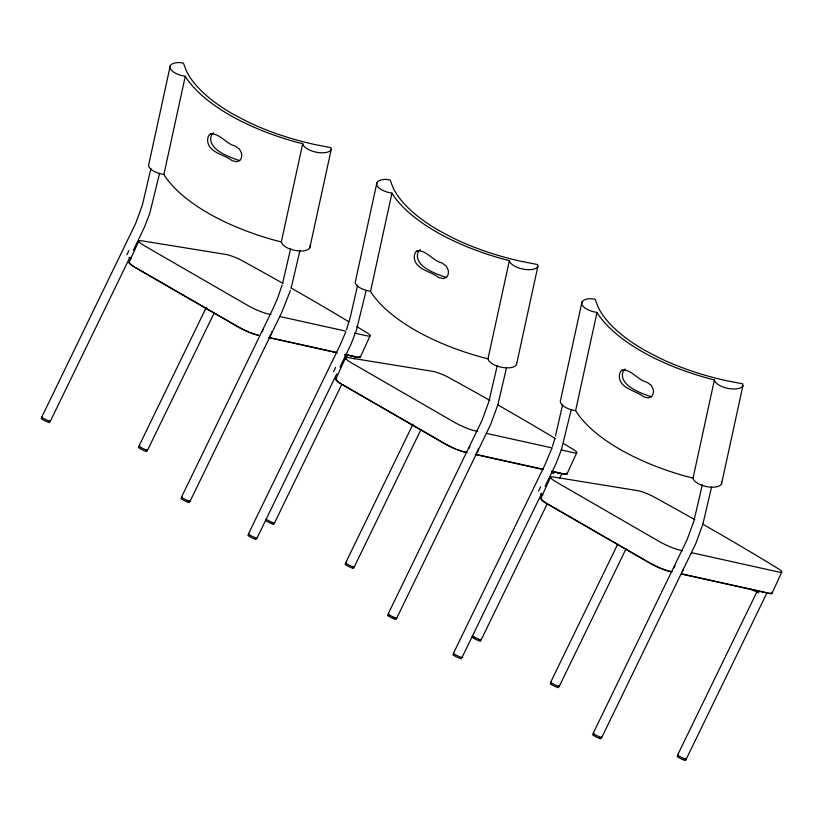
<?xml version="1.0" encoding="UTF-8"?>
<svg xmlns="http://www.w3.org/2000/svg" width="823" height="823" viewBox="0 0 823 823"><rect width="100%" height="100%" fill="white"/><g stroke="black" fill="none" stroke-linecap="round" stroke-linejoin="round"><path stroke-width="1.23" d="M170.248 65.84L148.881 164.034A14.588 6.45 12.3 0 0 163.9 174.455L164.374 175.32A154.436 68.247 12.3 0 0 276.425 240.717L281.332 241.931A14.67 6.481 12.3 0 0 294.85 250.398A14.67 6.481 12.3 0 0 309.849 247.651L309.88 246.015M331.227 149.457L330.928 147.677L313.553 144.262A150.455 66.488 12.3 0 1 246.962 121.444L232.775 113.965A150.455 66.488 12.3 0 1 186.646 71.467L183.416 63.093L179.661 62.527A14.588 6.45 12.3 0 0 170.268 68.402A14.588 6.45 12.3 0 0 185.278 76.261L185.751 77.125A154.436 68.247 12.3 0 0 297.803 142.533L302.71 143.737A14.67 6.481 12.3 0 0 316.227 152.204A14.67 6.481 12.3 0 0 331.227 149.457L309.849 247.651M376.913 182.706L355.536 280.89A14.588 6.45 12.3 0 0 370.566 291.321L371.039 292.186A154.436 68.247 12.3 0 0 483.091 357.583L487.998 358.797A14.67 6.481 12.3 0 0 501.516 367.264A14.67 6.481 12.3 0 0 516.515 364.517L516.391 362.799M537.892 266.323L537.686 264.564L520.218 261.128A150.455 66.488 12.3 0 1 453.627 238.3L439.441 230.831A150.455 66.488 12.3 0 1 393.312 188.333L390.081 179.959L386.326 179.383A14.588 6.45 12.3 0 0 376.934 185.268A14.588 6.45 12.3 0 0 391.943 193.127L392.417 193.991A154.436 68.247 12.3 0 0 504.468 259.389L509.375 260.603A14.67 6.481 12.3 0 0 522.893 269.07A14.67 6.481 12.3 0 0 537.892 266.323L516.515 364.517M581.964 302.02L560.586 400.215A14.588 6.45 12.3 0 0 575.616 410.636L576.09 411.5A154.436 68.247 12.3 0 0 688.131 476.898L693.038 478.112A14.67 6.481 12.3 0 0 706.566 486.578A14.67 6.481 12.3 0 0 721.555 483.831L721.442 482.113M742.932 385.637L742.634 383.847L725.269 380.442A150.455 66.488 12.3 0 1 658.678 357.614L644.491 350.145A150.455 66.488 12.3 0 1 598.352 307.648L595.132 299.274L591.377 298.698A14.588 6.45 12.3 0 0 581.974 304.582A14.588 6.45 12.3 0 0 596.994 312.442L597.467 313.306A154.436 68.247 12.3 0 0 709.508 378.703L714.415 379.917A14.67 6.481 12.3 0 0 727.944 388.384A14.67 6.481 12.3 0 0 742.932 385.637L721.555 483.831M163.9 174.455L185.278 76.261M281.332 241.931L302.71 143.737M370.566 291.321L391.943 193.127M487.998 358.797L509.375 260.603M575.616 410.636L596.994 312.442M693.038 478.112L714.415 379.917M150.918 168.468L142.42 204.896L135.672 223.434L41.767 417.055M159.518 173.447L149.776 213.322L144.364 227.323L133.388 250.202M290.653 248.484L282.875 282.289M299.829 250.974L291.229 287.762M357.583 285.334L350.454 316.536L346.545 329.684M366.184 290.303L356.441 330.177L351.03 344.189L340.043 367.068M497.318 365.35L488.821 401.778L482.083 420.306L388.178 613.937M506.495 367.84L497.894 404.628L490.775 424.205L396.737 618.124M562.623 404.649L555.504 435.851M571.224 409.617L561.481 449.492L556.081 463.503L545.093 486.383M702.369 484.665L693.861 521.093L687.123 539.621L593.218 733.252M711.535 487.154L702.935 523.942L695.816 543.519L601.778 737.439M554.846 438.453L552.5 446.344M282.155 284.912L277.629 298.142L272.969 308.738L181.513 497.071M290.406 290.55L281.538 312.884L190.072 501.269M551.595 448.998L544.929 464.892L453.483 653.236M345.578 332.338L339.889 345.578L248.433 533.921M129.088 262.3L138.912 240.882M335.753 379.166L345.578 357.748M360.248 357.285L370.072 335.866M540.793 498.481L550.618 477.062M566.913 474.141L576.738 452.732M771.953 593.455L781.778 572.047M50.326 421.253L130.013 257.136M139.005 445.973L206.336 307.308M147.554 450.16L214.33 312.647M256.992 538.108L336.679 374.002M274.512 522.986L341.843 384.32M354.188 358.89L355.31 356.585L345.31 354.374M345.66 562.839L413.002 424.164M354.219 567.026L420.995 429.513M462.042 657.423L541.729 493.316M481.177 639.852L547.388 503.491M559.733 478.07L561.975 473.441L551.966 471.24M550.71 682.154L617.476 544.641M559.27 686.341L626.036 548.828M677.658 754.969L757.345 590.883M686.217 759.166L767.026 592.755M213.589 132.822L212.437 133.717A8.23 5.123 79.2 0 0 210.842 141.031C213.383 151.782 230.81 157.532 239.771 160.701M420.255 249.678L419.102 250.573A8.23 5.123 79.2 0 0 417.508 257.887C420.049 268.648 437.476 274.388 446.436 277.567M625.295 368.992L624.143 369.897A8.23 5.123 79.2 0 0 622.558 377.201C625.099 387.962 642.516 393.703 651.477 396.881M270.973 314.551L268.483 314.005A16.686 2.52 24.6 0 1 247.26 305.158L145.136 246.18A16.686 2.52 24.6 0 1 141.71 240.8L226.191 254.502A15.246 2.304 24.6 0 1 240.059 259.564A711.473 107.412 24.6 0 1 283.174 283.513M279.707 316.495L345.835 331.144M354.569 333.078L367.048 335.846A15.246 2.304 24.6 0 0 368.591 333.788A711.473 107.412 24.6 0 0 356.801 326.587M269.214 337.502L336.576 352.439M268.637 337.625L337.255 352.841M344.744 354.497L357.223 357.264A15.246 2.304 24.6 0 0 360.073 356.472M477.638 431.417L475.149 430.861A16.686 2.52 24.6 0 1 453.926 422.024L351.802 363.046A16.686 2.52 24.6 0 1 348.376 357.655L432.857 371.368A15.246 2.304 24.6 0 1 446.724 376.43A711.473 107.412 24.6 0 1 489.839 400.379M486.372 433.351L552.5 448.01M561.235 449.944L573.713 452.712A15.246 2.304 24.6 0 0 575.256 450.654A711.473 107.412 24.6 0 0 563.467 443.453M467.145 452.434L463.421 451.601M475.879 454.368L543.242 469.295M475.303 454.491L542.676 469.429M551.41 471.363L563.889 474.13A15.246 2.304 24.6 0 0 566.738 473.338M682.689 550.731L680.189 550.175A16.686 2.52 24.6 0 1 658.966 541.339L556.852 482.36A16.686 2.52 24.6 0 1 553.416 476.97L637.897 490.683A15.246 2.304 24.6 0 1 651.765 495.744A711.473 107.412 24.6 0 1 694.879 519.694M691.423 552.665L778.753 572.026A15.246 2.304 24.6 0 0 780.297 569.969A711.473 107.412 24.6 0 0 702.595 524.076M672.185 571.748L668.461 570.915A15.73 2.376 24.6 0 1 662.155 568.806M682.164 573.96L766.995 592.766M681.598 574.084L768.929 593.445A15.246 2.304 24.6 0 0 771.47 592.272M256.755 334.745L257.99 335.023M128.882 257.671L131.217 258.731M344.837 355.67L347.172 356.729M551.503 472.536L553.838 473.595M540.588 493.841L542.923 494.901M749.537 588.671L758.878 592.91M649.625 562.839L651.24 563.734A15.73 2.376 24.6 0 0 660.324 568.076M342.512 384.578L446.2 444.42A15.73 2.376 24.6 0 0 455.284 448.751M648.524 562.191L546.091 503.018A15.73 2.376 24.6 0 1 542.192 500.127M135.846 267.712L239.534 327.564A15.73 2.376 24.6 0 0 248.618 331.895M683.234 569.341A4.763 4.599 -39.8 0 1 682.154 571.553M674.006 567.87A4.763 4.599 -39.8 0 1 675.076 565.658M460.417 657.793A4.763 0.535 25.9 0 1 459.913 658.39A4.763 0.535 25.9 0 1 453.854 655.417A4.763 0.535 25.9 0 1 454.368 654.83M461.981 657.248A4.763 0.535 25.9 0 1 457.403 655.746A4.763 0.535 25.9 0 1 453.72 653.195M600.162 737.809A4.763 0.535 25.9 0 1 599.648 738.406A4.763 0.535 25.9 0 1 593.599 735.443A4.763 0.535 25.9 0 1 594.103 734.846M601.387 736.955A4.763 0.535 25.9 0 1 597.138 735.762A4.763 0.535 25.9 0 1 593.969 733.324M540.567 486.702A4.763 1.08 -65.6 0 1 538.479 490.93M685.826 758.672A4.763 0.535 25.9 0 1 681.578 757.479A4.763 0.535 25.9 0 1 678.419 755.041M685.209 759.948A4.763 0.535 25.9 0 1 680.96 758.765A4.763 0.535 25.9 0 1 677.792 756.327M678.553 756.574A4.763 0.535 25.9 0 1 679.489 756.934M683.769 759.032A4.763 0.535 25.9 0 1 684.602 759.536M558.879 685.857A4.763 0.535 25.9 0 1 555.186 684.931A4.763 0.535 25.9 0 1 550.947 682.113M557.644 686.711A4.763 0.535 25.9 0 1 557.14 687.298A4.763 0.535 25.9 0 1 551.091 684.335A4.763 0.535 25.9 0 1 551.595 683.748M763.178 591.737A4.763 1.08 -65.6 0 1 762.602 592.653M670.364 571.594A16.686 2.52 24.6 0 1 649.141 562.747L547.017 503.779A16.686 2.52 24.6 0 1 541.709 498.182M541.771 499.612A15.73 2.376 24.6 0 1 541.596 499.191M771.089 593.054A14.3 2.16 24.6 0 1 768.24 593.033M271.6 331.947A4.763 4.599 -39.8 0 1 269.533 336.206M262.3 331.69A4.763 4.599 -39.8 0 1 263.37 329.478M48.711 421.623A4.763 0.535 25.9 0 1 46.191 421.376A4.763 0.535 25.9 0 1 41.387 418.3M41.901 418.413A4.763 0.535 25.9 0 1 42.662 418.66M49.936 420.759A4.763 0.535 25.9 0 1 45.687 419.565A4.763 0.535 25.9 0 1 42.529 417.127M188.446 501.639A4.763 0.535 25.9 0 1 187.942 502.225A4.763 0.535 25.9 0 1 181.893 499.263A4.763 0.535 25.9 0 1 182.397 498.676M186.626 500.59A4.763 0.535 25.9 0 1 187.623 501.135M189.681 500.775A4.763 0.535 25.9 0 1 185.432 499.582A4.763 0.535 25.9 0 1 182.264 497.143M128.861 250.531A4.763 1.08 -65.6 0 1 126.773 254.76M274.46 522.8A4.763 0.535 25.9 0 1 270.993 521.833A4.763 0.535 25.9 0 1 266.004 518.974M273.493 523.778A4.763 0.535 25.9 0 1 271.446 523.572A4.763 0.535 25.9 0 1 265.726 520.558M272.063 522.852A4.763 0.535 25.9 0 1 272.897 523.356M147.163 449.677A4.763 0.535 25.9 0 1 142.924 448.484A4.763 0.535 25.9 0 1 139.756 446.045M145.938 450.531A4.763 0.535 25.9 0 1 145.702 451.22A4.763 0.535 25.9 0 1 139.91 448.484A4.763 0.535 25.9 0 1 139.128 447.321M351.472 355.557A4.763 1.08 -65.6 0 1 350.896 356.472M258.659 335.414A16.686 2.52 24.6 0 1 237.436 326.577L135.311 267.598A16.686 2.52 24.6 0 1 129.417 262.095M290.889 287.896A711.473 107.412 24.6 0 1 348.808 321.762M139.313 242.456A15.73 2.376 24.6 0 1 139.385 242.147M134.375 266.837A15.73 2.376 24.6 0 1 129.89 263.01M255.387 334.364A15.73 2.376 24.6 0 1 250.439 332.636M359.445 356.678A14.3 2.16 24.6 0 1 356.534 356.863M478.266 448.813A4.763 4.599 -39.8 0 1 476.198 453.072M468.966 448.545A4.763 4.599 -39.8 0 1 470.036 446.344M255.377 538.479A4.763 0.535 25.9 0 1 254.863 539.065A4.763 0.535 25.9 0 1 248.813 536.102A4.763 0.535 25.9 0 1 249.318 535.516M256.601 537.625A4.763 0.535 25.9 0 1 252.352 536.431A4.763 0.535 25.9 0 1 249.184 533.993M395.112 618.495A4.763 0.535 25.9 0 1 394.608 619.091A4.763 0.535 25.9 0 1 388.559 616.129A4.763 0.535 25.9 0 1 389.063 615.532M393.291 617.456A4.763 0.535 25.9 0 1 394.289 618.001M396.347 617.641A4.763 0.535 25.9 0 1 392.098 616.448A4.763 0.535 25.9 0 1 388.929 614.009M335.527 367.387A4.763 1.08 -65.6 0 1 333.438 371.615M481.126 639.666A4.763 0.535 25.9 0 1 477.659 638.699A4.763 0.535 25.9 0 1 472.669 635.84M480.159 640.633A4.763 0.535 25.9 0 1 475.92 639.45A4.763 0.535 25.9 0 1 472.752 637.012M473.503 637.259A4.763 0.535 25.9 0 1 474.449 637.619M478.729 639.718A4.763 0.535 25.9 0 1 479.562 640.222M353.828 566.543A4.763 0.535 25.9 0 1 350.145 565.617A4.763 0.535 25.9 0 1 345.907 562.798M352.604 567.397A4.763 0.535 25.9 0 1 352.367 568.086A4.763 0.535 25.9 0 1 346.576 565.35A4.763 0.535 25.9 0 1 345.794 564.187M558.138 472.423A4.763 1.08 -65.6 0 1 557.562 473.338M465.324 452.28A16.686 2.52 24.6 0 1 444.101 443.432L341.977 384.464A16.686 2.52 24.6 0 1 336.669 378.868M497.555 404.751A711.473 107.412 24.6 0 1 555.474 438.618M345.979 359.312A15.73 2.376 24.6 0 1 346.051 359.003M341.041 383.703A15.73 2.376 24.6 0 1 336.556 379.876M462.053 451.22A15.73 2.376 24.6 0 1 457.104 449.492M566.111 473.544A14.3 2.16 24.6 0 1 563.199 473.719M210.534 133.892L209.361 134.797A8.24 5.205 78.6 0 0 207.777 142.112C209.947 153.109 224.71 154.539 232.086 160.68L236.726 161.781L239.853 160.3A8.271 6.584 61.8 0 0 241.437 152.985L239.483 149.117L235.275 146.052C226.459 144.22 219.72 133.079 210.534 133.892M417.199 250.758L416.026 251.663A8.24 5.205 78.6 0 0 414.442 258.967C416.613 269.965 431.375 271.405 438.752 277.546L443.391 278.637L446.519 277.156A8.271 6.584 61.8 0 0 448.103 269.851L446.148 265.973L441.941 262.918C433.124 261.086 426.386 249.945 417.199 250.758M622.239 370.072L621.077 370.978A8.24 5.205 78.6 0 0 619.482 378.282C621.653 389.289 636.416 390.719 643.802 396.861L648.431 397.951L651.559 396.47A8.271 6.584 61.8 0 0 653.153 389.166L651.188 385.287L646.981 382.232C638.164 380.401 631.426 369.26 622.239 370.072"/></g></svg>
